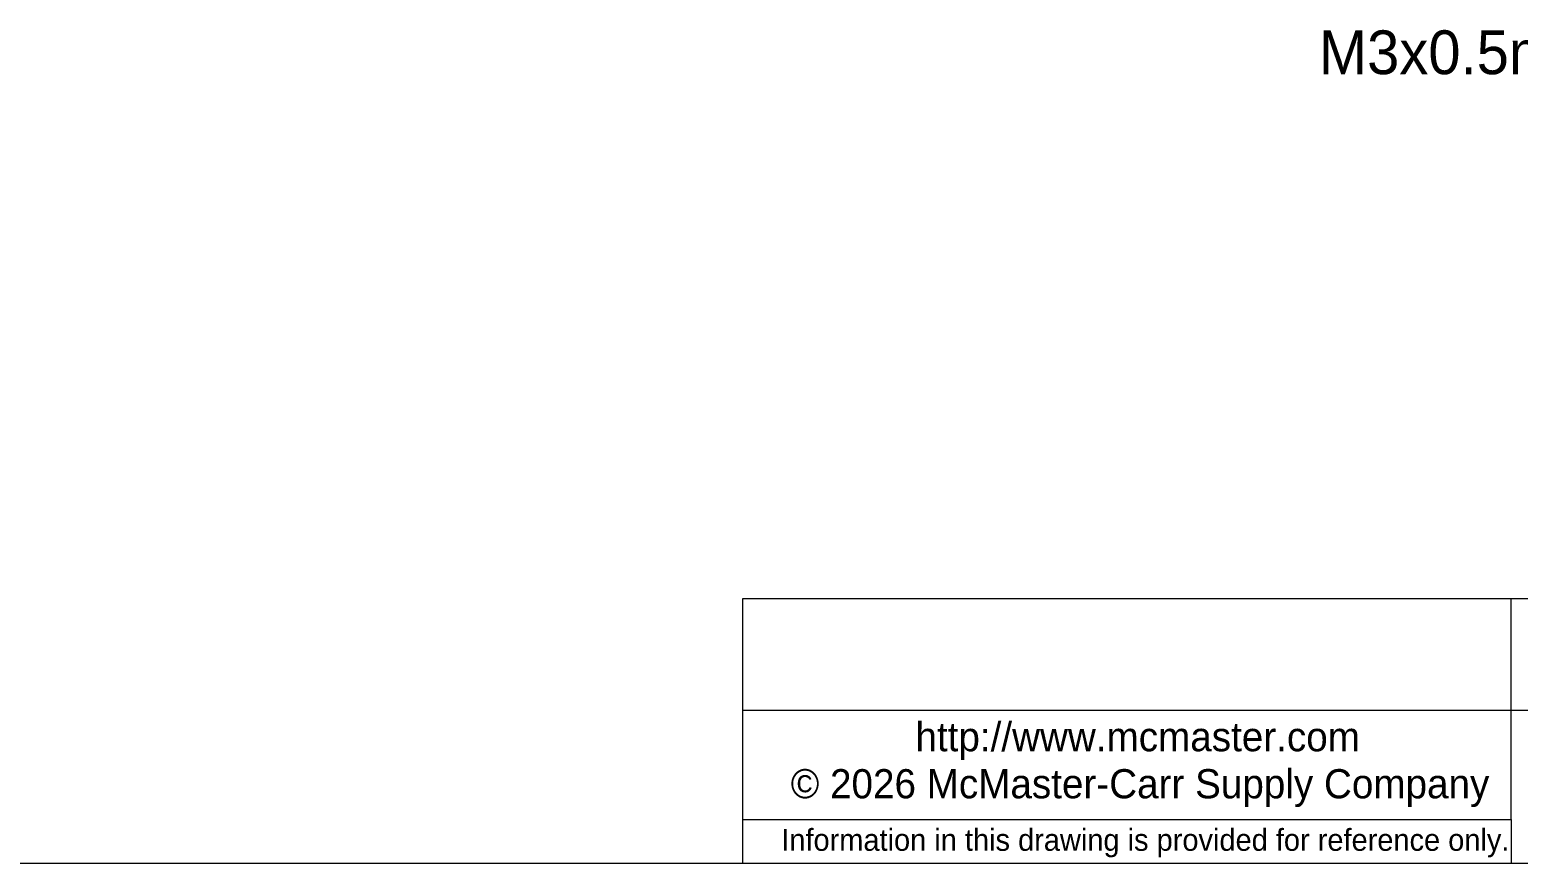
# Model space of a CAD drawing. Header units: millimetres. Extents: x 0.9 to 38.7, y 0.9 to 29.7.
# Drawn here: x 14.71 to 30.02, y 0.9 to 9.48 of the extents above; entities that cross this region are included whole.
import ezdxf

# ---------------------------------------------------------------- set-up
doc = ezdxf.new("R2010")
doc.units = ezdxf.units.MM
doc.header["$LTSCALE"] = 0.14184
doc.linetypes.add('SLD-Solid', pattern=[0])
doc.styles.add('SLDTEXTSTYLE0', font='ARIAL.TTF', dxfattribs={"width": 0.948})

# ---------------------------------------------------------------- blocks, each defined once
blk = doc.blocks.new('SW_NOTE_0_2')
at = {"color": 0, "linetype": 'SLD-Solid', "lineweight": 18, "insert": (3.877, 0.29), "char_height": 0.22517, "attachment_point": 2, "style": 'SLDTEXTSTYLE0'}
blk.add_mtext('Information in this drawing is provided for reference only.', dxfattribs=at)
blk = doc.blocks.new('Shortened Dimensions Statement')
at = {"color": 7, "linetype": 'SLD-Solid', "lineweight": 18}
blk.add_blockref('SW_NOTE_0_2', (-3.69, -0.172), dxfattribs=at)
blk = doc.blocks.new('SW_NOTE_0_3')
at = {"color": 0, "linetype": 'SLD-Solid', "lineweight": 18, "insert": (2.397, 0.387), "char_height": 0.30023, "attachment_point": 2, "style": 'SLDTEXTSTYLE0'}
blk.add_mtext('http://www.mcmaster.com', dxfattribs=at)
blk = doc.blocks.new('Internet')
at = {"color": 7, "linetype": 'SLD-Solid', "lineweight": 18}
blk.add_blockref('SW_NOTE_0_3', (-2.244, -0.022), dxfattribs=at)

msp = doc.modelspace()

# ---------------------------------------------------------------- linework, layer by layer
at = {"color": 7, "linetype": 'SLD-Solid', "lineweight": 18}
for p, q in [((38.7294, 3.6217), (22.0393, 3.6217)), ((22.0393, 3.6217), (22.0393, 0.9007)), ((29.9477, 2.4769), (29.9477, 3.6217)), ((22.0393, 2.4769), (38.7294, 2.4769)), ((29.9477, 1.351), (29.9477, 2.4769)), ((22.0393, 1.351), (29.9477, 1.351)), ((29.9477, 1.351), (29.9477, 0.9007)), ((0.9007, 0.9007), (38.7294, 0.9007))]:
    msp.add_line(p, q, dxfattribs=at)

# ---------------------------------------------------------------- block references
at = {"color": 7, "linetype": 'Continuous'}
for name, p in [('Internet', (25.9509, 1.988)), ('Shortened Dimensions Statement', (25.9959, 1.1358))]:
    msp.add_blockref(name, p, dxfattribs=at)

# ---------------------------------------------------------------- texts
at = {"color": 7, "linetype": 'Continuous', "lineweight": 0, "style": 'SLDTEXTSTYLE0'}
for s, insert, char_height, attachment_point in [('M3x0.5mm', (27.9673, 9.4708), 0.45034, 1), ('© 2026 McMaster-Carr Supply Company', (26.1286, 1.8689), 0.300228, 2)]:
    msp.add_mtext(s, dxfattribs=dict(at, insert=insert, char_height=char_height, attachment_point=attachment_point))

doc.saveas('drawing.dxf')
